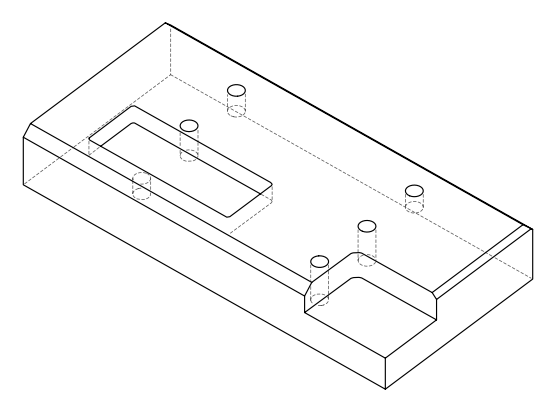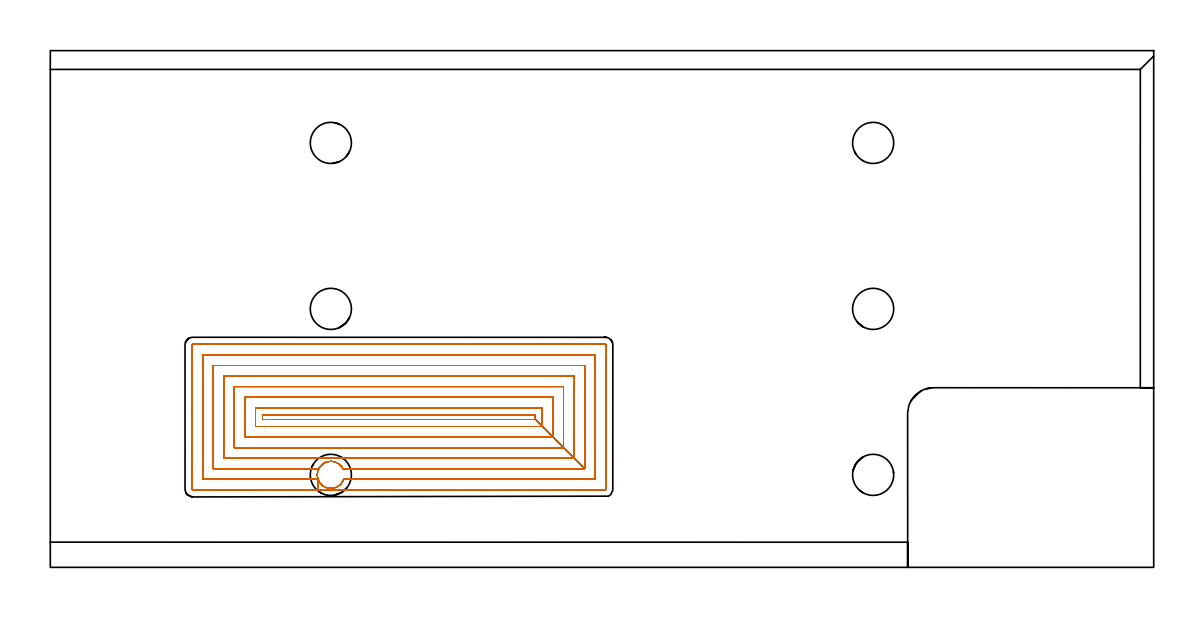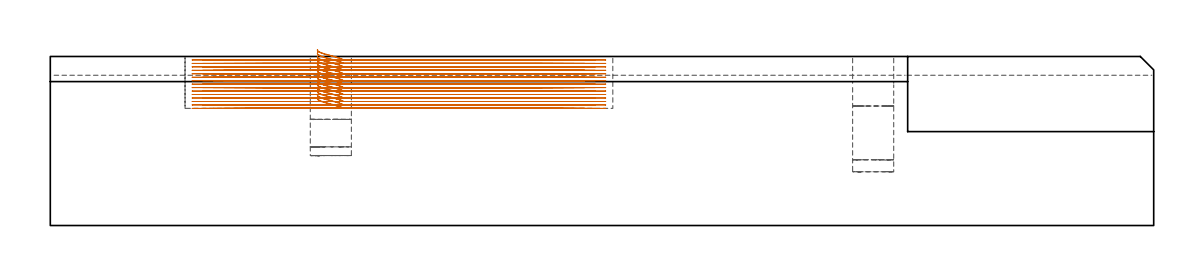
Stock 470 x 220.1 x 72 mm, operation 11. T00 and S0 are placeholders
(PLAN: 11 operations, 3 tool changes, 126 min)
(1 INDEXABLE_INSERT_DRILL_BLIND_HOLE_FROM_SOLID | STEP1POCKET | NXT0302_006 | 0.1 min | 10149 mm3)
(2 INDEXABLE_INSERT_DRILL_BLIND_HOLE_FROM_SOLID_1 | STEP1POCKET_1 | NXT0302_006 | 0.21 min | 11805 mm3)
(3 INDEXABLE_INSERT_DRILL_BLIND_HOLE_FROM_SOLID_2 | STEP1POCKET_2 | NXT0302_006 | 0.16 min | 9262 mm3)
(4 INDEXABLE_INSERT_DRILL_BLIND_HOLE_FROM_SOLID_3 | STEP1POCKET_3 | NXT0302_006 | 0.19 min | 10581 mm3)
(5 INDEXABLE_INSERT_DRILL_BLIND_HOLE_FROM_SOLID_4 | STEP1POCKET_4 | NXT0302_006 | 0.12 min | 6454 mm3)
(6 INDEXABLE_INSERT_DRILL_BLIND_HOLE_FROM_SOLID_5 | STEP1POCKET_5 | NXT0302_006 | 0.1 min | 5084 mm3)
(7 AREA_MILL | FG_CHAMFER_SURFACE | UGT0205_001 | 11.94 min | 21258 mm3)
(8 AREA_MILL_1 | FG_CHAMFER_SURFACE_1 | UGT0205_001 | 11.46 min | 15034 mm3)
(9 AREA_MILL_2 | FG_CHAMFER_SURFACE_2 | UGT0205_001 | 3.47 min | 2292 mm3)
(10 MILL_CORNER_NOTCH_RECTANGULAR | CORNER_NOTCH_RECTANGULAR | UGT0201_094 | Follow Part, ap 5, ae 75% | 10.41 min | 255344 mm3)
(11 MILL_RECTANGULAR_POCKET | POCKET_RECTANGULAR_STRAIGHT | UGT0201_014 | Follow Part, ap 1.5, ae 75% | 87.85 min | 268279 mm3)
(TOOL NXT0302_006 | Index. Insert Drill 17.5mm [880-D1750L25-05] | D17.5 PA176 FL88 Z2)
(TOOL UGT0205_001 | Chamfer Mill 20 x 3 x 45 deg. | D20 FL50 Z2)
(TOOL UGT0201_094 | End mill 20 mm | D20 FL38 Z4)
(TOOL UGT0201_014 | End mill 6 mm | D6 FL24 Z4)
(OP 11 MILL_RECTANGULAR_POCKET)
G17 G21 G94 G90
T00 M6
G54
G17 G0 G90 X113.916 Y38.071 S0 M3
G43 Z82. H0
Z75.
G94 G1 X113.877 Y38.21 Z74.961 F250.
X113.814 Y38.553 Z74.868
X113.765 Y38.891 Z74.776
X113.746 Y39.245 Z74.681
X113.758 Y39.587 Z74.59
X113.77 Y39.928 Z74.498
X113.84 Y40.438 Z74.36
X113.956 Y40.941 Z74.222
X114.066 Y41.264 Z74.131
X114.341 Y41.935 Z73.936
X114.422 Y42.095 Z73.888
X114.649 Y42.481 Z73.768
X115.081 Y43.075 Z73.571
X115.709 Y43.719 Z73.33
X116.325 Y44.191 Z73.122
X116.869 Y44.51 Z72.953
X117.531 Y44.797 Z72.76
X117.851 Y44.913 Z72.669
X118.53 Y45.071 Z72.482
X118.868 Y45.108 Z72.391
X119.206 Y45.145 Z72.3
X119.962 Y45.134 Z72.097
X120.709 Y45.025 Z71.895
X121.436 Y44.819 Z71.692
X122.13 Y44.52 Z71.49
X122.424 Y44.348 Z71.399
X123.138 Y43.851 Z71.166
X123.229 Y43.775 Z71.134
X123.733 Y43.289 Z70.946
X123.838 Y43.172 Z70.904
X124.329 Y42.511 Z70.683
X124.48 Y42.242 Z70.601
X124.615 Y42. Z70.527
X227.6 F500.
X206.6 Y63.
Y65.
X90.4
Y63.
X206.6
X209.6 Y60.
Y68.
X87.4
Y60.
X209.6
X214.1 Y55.5
Y72.5
X82.9
Y55.5
X214.1
X218.6 Y51.
Y77.
X78.4
Y51.
X218.6
X223.1 Y46.5
Y81.5
X73.9
Y46.5
X223.1
X227.6 Y42.
Y86.
X69.4
Y42.
X114.374
G0 X113.777 Y39.98 Z75.
G1 X113.746 Y39.245 Z74.803 F250.
X113.765 Y38.891 Z74.708
X113.814 Y38.553 Z74.616
X113.877 Y38.21 Z74.523
X114.057 Y37.56 Z74.342
X114.328 Y36.893 Z74.149
X114.426 Y36.698 Z74.091
X114.63 Y36.35 Z73.983
X115.07 Y35.74 Z73.781
X115.697 Y35.094 Z73.54
X116.334 Y34.603 Z73.324
X116.547 Y34.468 Z73.257
X116.875 Y34.288 Z73.157
X117.543 Y33.998 Z72.961
X118.077 Y33.829 Z72.811
X118.761 Y33.702 Z72.625
X119.099 Y33.659 Z72.534
X119.609 Y33.646 Z72.397
X120.118 Y33.678 Z72.26
X120.856 Y33.805 Z72.06
X121.182 Y33.903 Z71.968
X121.847 Y34.156 Z71.778
X122.241 Y34.361 Z71.659
X122.443 Y34.466 Z71.598
X123.134 Y34.946 Z71.372
X123.265 Y35.056 Z71.327
X123.727 Y35.505 Z71.154
X123.864 Y35.659 Z71.098
X124.335 Y36.295 Z70.886
X124.694 Y36.946 Z70.687
X124.823 Y37.217 Z70.607
X124.922 Y37.5 Z70.527
X232.1 F500.
Y90.5
X64.9
Y37.5
X114.082
Y33.
X236.4
G3 X236.6 Y33.2 R0.2
G1 Y94.8
G3 X236.4 Y95. R0.2
G1 X60.6
G3 X60.4 Y94.8 R0.2
G1 Y33.2
G3 X60.6 Y33. R0.2
G1 X114.082
X115.082
G0 X113.916 Y38.069 Z73.527
G1 X113.877 Y38.21 Z73.488 F250.
X113.814 Y38.553 Z73.394
X113.765 Y38.891 Z73.302
X113.748 Y39.58 Z73.118
X113.811 Y40.267 Z72.933
X113.956 Y40.941 Z72.748
X114.066 Y41.264 Z72.657
X114.341 Y41.935 Z72.462
X114.422 Y42.095 Z72.414
X114.649 Y42.481 Z72.294
X115.081 Y43.075 Z72.098
X115.709 Y43.719 Z71.857
X116.325 Y44.191 Z71.649
X116.599 Y44.363 Z71.562
X116.869 Y44.51 Z71.48
X117.531 Y44.797 Z71.286
X117.851 Y44.913 Z71.195
X118.711 Y45.099 Z70.959
X119.589 Y45.152 Z70.724
X120.465 Y45.072 Z70.488
X121.319 Y44.859 Z70.252
X122.13 Y44.52 Z70.017
X122.424 Y44.348 Z69.925
X123.138 Y43.851 Z69.692
X123.229 Y43.775 Z69.66
X123.733 Y43.289 Z69.473
X123.837 Y43.172 Z69.431
X124.331 Y42.509 Z69.209
X124.615 Y42. Z69.053
X227.6 F500.
X206.6 Y63.
Y65.
X90.4
Y63.
X206.6
X209.6 Y60.
Y68.
X87.4
Y60.
X209.6
X214.1 Y55.5
Y72.5
X82.9
Y55.5
X214.1
X218.6 Y51.
Y77.
X78.4
Y51.
X218.6
X223.1 Y46.5
Y81.5
X73.9
Y46.5
X223.1
X227.6 Y42.
Y86.
X69.4
Y42.
X114.374
G0 X113.785 Y39.98 Z73.527
G1 X113.748 Y39.58 Z73.419 F250.
X113.765 Y38.891 Z73.234
X113.814 Y38.553 Z73.143
X113.877 Y38.21 Z73.049
X114.057 Y37.56 Z72.869
X114.328 Y36.893 Z72.676
X114.426 Y36.698 Z72.617
X114.63 Y36.35 Z72.509
X115.07 Y35.74 Z72.307
X115.697 Y35.094 Z72.066
X116.334 Y34.603 Z71.851
X116.547 Y34.468 Z71.783
X116.875 Y34.288 Z71.683
X117.543 Y33.998 Z71.488
X118.077 Y33.829 Z71.338
X118.761 Y33.702 Z71.151
X119.099 Y33.659 Z71.06
X119.983 Y33.665 Z70.823
X120.856 Y33.805 Z70.586
X121.182 Y33.903 Z70.495
X121.847 Y34.156 Z70.304
X122.441 Y34.465 Z70.125
X123.134 Y34.947 Z69.899
X123.265 Y35.056 Z69.853
X123.727 Y35.505 Z69.681
X123.864 Y35.659 Z69.625
X124.335 Y36.295 Z69.413
X124.694 Y36.946 Z69.214
X124.823 Y37.217 Z69.134
X124.922 Y37.5 Z69.053
X232.1 F500.
Y90.5
X64.9
Y37.5
X114.082
Y33.
X236.4
G3 X236.6 Y33.2 R0.2
G1 Y94.8
G3 X236.4 Y95. R0.2
G1 X60.6
G3 X60.4 Y94.8 R0.2
G1 Y33.2
G3 X60.6 Y33. R0.2
G1 X114.082
X115.082
G0 X113.916 Y38.069 Z72.053
G1 X113.877 Y38.21 Z72.014 F250.
X113.814 Y38.553 Z71.921
X113.765 Y38.891 Z71.829
X113.748 Y39.58 Z71.644
X113.811 Y40.267 Z71.46
X113.956 Y40.941 Z71.275
X114.066 Y41.264 Z71.184
X114.341 Y41.935 Z70.989
X114.422 Y42.095 Z70.941
X114.649 Y42.481 Z70.821
X115.081 Y43.075 Z70.624
X115.709 Y43.719 Z70.383
X116.325 Y44.191 Z70.175
X116.599 Y44.363 Z70.089
X116.869 Y44.51 Z70.006
X117.531 Y44.797 Z69.813
X117.851 Y44.913 Z69.722
X118.711 Y45.099 Z69.486
X119.589 Y45.152 Z69.25
X120.465 Y45.072 Z69.015
X121.319 Y44.859 Z68.779
X122.13 Y44.52 Z68.543
X122.424 Y44.348 Z68.452
X123.138 Y43.851 Z68.219
X123.229 Y43.775 Z68.187
X123.733 Y43.289 Z67.999
X123.837 Y43.172 Z67.958
X124.331 Y42.509 Z67.736
X124.615 Y42. Z67.58
X227.6 F500.
X206.6 Y63.
Y65.
X90.4
Y63.
X206.6
X209.6 Y60.
Y68.
X87.4
Y60.
X209.6
X214.1 Y55.5
Y72.5
X82.9
Y55.5
X214.1
X218.6 Y51.
Y77.
X78.4
Y51.
X218.6
X223.1 Y46.5
Y81.5
X73.9
Y46.5
X223.1
X227.6 Y42.
Y86.
X69.4
Y42.
X114.374
G0 X113.785 Y39.98 Z72.053
G1 X113.748 Y39.58 Z71.946 F250.
X113.765 Y38.891 Z71.761
X113.814 Y38.553 Z71.669
X113.877 Y38.21 Z71.576
X114.057 Y37.56 Z71.395
X114.328 Y36.893 Z71.202
X114.426 Y36.698 Z71.144
X114.63 Y36.35 Z71.036
X115.07 Y35.74 Z70.834
X115.697 Y35.094 Z70.593
X116.334 Y34.603 Z70.377
X116.547 Y34.468 Z70.31
X116.875 Y34.288 Z70.21
X117.543 Y33.998 Z70.014
X118.077 Y33.829 Z69.864
X118.761 Y33.702 Z69.678
X119.099 Y33.659 Z69.587
X119.983 Y33.665 Z69.35
X120.856 Y33.805 Z69.113
X121.182 Y33.903 Z69.022
X121.847 Y34.156 Z68.831
X122.441 Y34.465 Z68.651
X123.134 Y34.947 Z68.425
X123.265 Y35.056 Z68.38
X123.727 Y35.505 Z68.207
X123.864 Y35.659 Z68.152
X124.335 Y36.295 Z67.94
X124.694 Y36.945 Z67.741
X124.822 Y37.217 Z67.66
X124.922 Y37.5 Z67.58
X232.1 F500.
Y90.5
X64.9
Y37.5
X114.082
Y33.
X236.4
G3 X236.6 Y33.2 R0.2
G1 Y94.8
G3 X236.4 Y95. R0.2
G1 X60.6
G3 X60.4 Y94.8 R0.2
G1 Y33.2
G3 X60.6 Y33. R0.2
G1 X114.082
X115.082
G0 X113.916 Y38.069 Z70.58
G1 X113.877 Y38.21 Z70.541 F250.
X113.814 Y38.553 Z70.447
X113.765 Y38.891 Z70.356
X113.748 Y39.58 Z70.171
X113.811 Y40.267 Z69.986
X113.956 Y40.941 Z69.802
X114.066 Y41.264 Z69.71
X114.341 Y41.935 Z69.516
X114.422 Y42.095 Z69.468
X114.649 Y42.481 Z69.348
X115.081 Y43.075 Z69.151
X115.709 Y43.719 Z68.91
X116.325 Y44.191 Z68.702
X116.599 Y44.363 Z68.615
X116.869 Y44.51 Z68.533
X117.53 Y44.797 Z68.34
X117.85 Y44.913 Z68.249
X118.77 Y45.107 Z67.997
X119.711 Y45.149 Z67.744
X120.645 Y45.038 Z67.492
X121.549 Y44.777 Z67.24
X121.86 Y44.638 Z67.149
X122.15 Y44.509 Z67.064
X122.424 Y44.348 Z66.979
X123.138 Y43.851 Z66.746
X123.229 Y43.775 Z66.714
X123.733 Y43.289 Z66.526
X123.838 Y43.171 Z66.484
X124.328 Y42.514 Z66.264
X124.615 Y42. Z66.107
X227.6 F500.
X206.6 Y63.
Y65.
X90.4
Y63.
X206.6
X209.6 Y60.
Y68.
X87.4
Y60.
X209.6
X214.1 Y55.5
Y72.5
X82.9
Y55.5
X214.1
X218.6 Y51.
Y77.
X78.4
Y51.
X218.6
X223.1 Y46.5
Y81.5
X73.9
Y46.5
X223.1
X227.6 Y42.
Y86.
X69.4
Y42.
X114.374
G0 X113.785 Y39.98 Z70.58
G1 X113.748 Y39.58 Z70.472 F250.
X113.765 Y38.891 Z70.288
X113.814 Y38.553 Z70.196
X113.877 Y38.21 Z70.103
X114.057 Y37.56 Z69.922
X114.328 Y36.893 Z69.729
X114.426 Y36.698 Z69.671
X114.63 Y36.35 Z69.562
X115.07 Y35.74 Z69.361
X115.697 Y35.094 Z69.12
X116.334 Y34.603 Z68.904
X116.547 Y34.468 Z68.837
X116.875 Y34.288 Z68.736
X117.543 Y33.998 Z68.541
X118.077 Y33.829 Z68.391
X118.761 Y33.702 Z68.205
X119.099 Y33.659 Z68.113
X119.983 Y33.665 Z67.876
X120.856 Y33.805 Z67.64
X121.182 Y33.903 Z67.548
X121.847 Y34.156 Z67.358
X122.446 Y34.467 Z67.177
X123.134 Y34.946 Z66.952
X123.265 Y35.056 Z66.907
X123.727 Y35.505 Z66.734
X123.864 Y35.659 Z66.678
X124.335 Y36.295 Z66.467
X124.694 Y36.945 Z66.268
X124.822 Y37.216 Z66.187
X124.922 Y37.5 Z66.107
X232.1 F500.
Y90.5
X64.9
Y37.5
X114.082
Y33.
X236.4
G3 X236.6 Y33.2 R0.2
G1 Y94.8
G3 X236.4 Y95. R0.2
G1 X60.6
G3 X60.4 Y94.8 R0.2
G1 Y33.2
G3 X60.6 Y33. R0.2
G1 X114.082
X115.082
G0 X113.916 Y38.069 Z69.107
G1 X113.877 Y38.21 Z69.067 F250.
X113.814 Y38.553 Z68.974
X113.765 Y38.891 Z68.882
X113.748 Y39.58 Z68.698
X113.811 Y40.267 Z68.513
X113.956 Y40.941 Z68.328
X114.066 Y41.264 Z68.237
X114.341 Y41.935 Z68.042
X114.422 Y42.095 Z67.994
X114.649 Y42.481 Z67.874
X115.081 Y43.075 Z67.678
X115.709 Y43.719 Z67.436
X116.325 Y44.191 Z67.229
X116.599 Y44.363 Z67.142
X116.869 Y44.51 Z67.06
X117.53 Y44.797 Z66.867
X117.85 Y44.913 Z66.775
X118.776 Y45.107 Z66.522
X119.722 Y45.148 Z66.268
X120.662 Y45.035 Z66.014
X121.571 Y44.769 Z65.76
X121.881 Y44.629 Z65.669
X122.16 Y44.503 Z65.587
X122.424 Y44.348 Z65.505
X123.138 Y43.851 Z65.272
X123.229 Y43.775 Z65.24
X123.733 Y43.289 Z65.053
X123.838 Y43.171 Z65.011
X124.328 Y42.514 Z64.791
X124.615 Y42. Z64.633
X227.6 F500.
X206.6 Y63.
Y65.
X90.4
Y63.
X206.6
X209.6 Y60.
Y68.
X87.4
Y60.
X209.6
X214.1 Y55.5
Y72.5
X82.9
Y55.5
X214.1
X218.6 Y51.
Y77.
X78.4
Y51.
X218.6
X223.1 Y46.5
Y81.5
X73.9
Y46.5
X223.1
X227.6 Y42.
Y86.
X69.4
Y42.
X114.374
G0 X113.785 Y39.98 Z69.107
G1 X113.748 Y39.58 Z68.999 F250.
X113.765 Y38.891 Z68.814
X113.814 Y38.553 Z68.723
X113.877 Y38.21 Z68.629
X114.057 Y37.56 Z68.449
X114.328 Y36.893 Z68.256
X114.426 Y36.698 Z68.197
X114.63 Y36.35 Z68.089
X115.07 Y35.74 Z67.887
X115.697 Y35.094 Z67.646
X116.334 Y34.603 Z67.431
X116.547 Y34.468 Z67.363
X116.875 Y34.288 Z67.263
X117.543 Y33.998 Z67.068
X118.077 Y33.829 Z66.918
X118.761 Y33.702 Z66.731
X119.099 Y33.659 Z66.64
X119.983 Y33.665 Z66.403
X120.856 Y33.805 Z66.166
X121.182 Y33.903 Z66.075
X121.847 Y34.156 Z65.884
X122.446 Y34.467 Z65.704
X123.134 Y34.946 Z65.479
X123.265 Y35.056 Z65.433
X123.727 Y35.505 Z65.261
X123.864 Y35.659 Z65.205
X124.335 Y36.295 Z64.993
X124.694 Y36.945 Z64.794
X124.822 Y37.216 Z64.714
X124.922 Y37.5 Z64.633
X232.1 F500.
Y90.5
X64.9
Y37.5
X114.082
Y33.
X236.4
G3 X236.6 Y33.2 R0.2
G1 Y94.8
G3 X236.4 Y95. R0.2
G1 X60.6
G3 X60.4 Y94.8 R0.2
G1 Y33.2
G3 X60.6 Y33. R0.2
G1 X114.082
X115.082
G0 X113.916 Y38.069 Z67.633
G1 X113.877 Y38.21 Z67.594 F250.
X113.814 Y38.553 Z67.501
X113.765 Y38.891 Z67.409
X113.748 Y39.58 Z67.224
X113.811 Y40.267 Z67.04
X113.956 Y40.941 Z66.855
X114.066 Y41.264 Z66.763
X114.341 Y41.935 Z66.569
X114.422 Y42.095 Z66.521
X114.649 Y42.481 Z66.401
X115.081 Y43.075 Z66.204
X115.709 Y43.719 Z65.963
X116.325 Y44.191 Z65.755
X116.599 Y44.363 Z65.669
X116.869 Y44.51 Z65.586
X117.53 Y44.797 Z65.393
X117.85 Y44.913 Z65.302
X118.768 Y45.106 Z65.051
X119.705 Y45.149 Z64.799
X120.637 Y45.04 Z64.548
X121.538 Y44.781 Z64.297
X121.849 Y44.643 Z64.205
X122.145 Y44.512 Z64.119
X122.424 Y44.348 Z64.032
X123.138 Y43.851 Z63.799
X123.229 Y43.775 Z63.767
X123.733 Y43.289 Z63.58
X123.838 Y43.171 Z63.537
X124.328 Y42.514 Z63.318
X124.615 Y42. Z63.16
X227.6 F500.
X206.6 Y63.
Y65.
X90.4
Y63.
X206.6
X209.6 Y60.
Y68.
X87.4
Y60.
X209.6
X214.1 Y55.5
Y72.5
X82.9
Y55.5
X214.1
X218.6 Y51.
Y77.
X78.4
Y51.
X218.6
X223.1 Y46.5
Y81.5
X73.9
Y46.5
X223.1
X227.6 Y42.
Y86.
X69.4
Y42.
X114.374
G0 X113.785 Y39.98 Z67.633
G1 X113.748 Y39.58 Z67.526 F250.
X113.765 Y38.891 Z67.341
X113.814 Y38.553 Z67.249
X113.877 Y38.21 Z67.156
X114.057 Y37.56 Z66.975
X114.328 Y36.893 Z66.782
X114.426 Y36.698 Z66.724
X114.63 Y36.35 Z66.616
X115.07 Y35.74 Z66.414
X115.697 Y35.094 Z66.173
X116.334 Y34.603 Z65.957
X116.547 Y34.468 Z65.89
X116.875 Y34.288 Z65.79
X117.543 Y33.998 Z65.594
X118.077 Y33.829 Z65.444
X118.761 Y33.702 Z65.258
X119.099 Y33.659 Z65.167
X119.983 Y33.665 Z64.93
X120.856 Y33.805 Z64.693
X121.182 Y33.903 Z64.602
X121.847 Y34.156 Z64.411
X122.446 Y34.467 Z64.23
X123.134 Y34.946 Z64.006
X123.265 Y35.056 Z63.96
X123.727 Y35.505 Z63.787
X123.864 Y35.659 Z63.732
X124.335 Y36.295 Z63.52
X124.694 Y36.946 Z63.321
X124.823 Y37.217 Z63.24
X124.922 Y37.5 Z63.16
X232.1 F500.
Y90.5
X64.9
Y37.5
X114.082
Y33.
X236.4
G3 X236.6 Y33.2 R0.2
G1 Y94.8
G3 X236.4 Y95. R0.2
G1 X60.6
G3 X60.4 Y94.8 R0.2
G1 Y33.2
G3 X60.6 Y33. R0.2
G1 X114.082
X115.082
G0 X113.916 Y38.07 Z66.16
G1 X113.877 Y38.21 Z66.121 F250.
X113.814 Y38.553 Z66.027
X113.765 Y38.891 Z65.936
X113.748 Y39.58 Z65.751
X113.811 Y40.267 Z65.567
X113.956 Y40.941 Z65.382
X114.066 Y41.264 Z65.29
X114.341 Y41.935 Z65.096
X114.422 Y42.095 Z65.048
X114.649 Y42.481 Z64.928
X115.081 Y43.075 Z64.731
X115.709 Y43.719 Z64.49
X116.325 Y44.191 Z64.282
X116.599 Y44.363 Z64.195
X116.869 Y44.51 Z64.113
X117.53 Y44.797 Z63.92
X117.85 Y44.913 Z63.829
X118.728 Y45.101 Z63.588
X119.624 Y45.151 Z63.348
X120.518 Y45.062 Z63.107
X121.386 Y44.836 Z62.867
X122.134 Y44.518 Z62.649
X122.427 Y44.346 Z62.558
X123.138 Y43.851 Z62.326
X123.229 Y43.775 Z62.294
X123.733 Y43.289 Z62.106
X123.838 Y43.171 Z62.064
X124.328 Y42.514 Z61.844
X124.615 Y42. Z61.687
X227.6 F500.
X206.6 Y63.
Y65.
X90.4
Y63.
X206.6
X209.6 Y60.
Y68.
X87.4
Y60.
X209.6
X214.1 Y55.5
Y72.5
X82.9
Y55.5
X214.1
X218.6 Y51.
Y77.
X78.4
Y51.
X218.6
X223.1 Y46.5
Y81.5
X73.9
Y46.5
X223.1
X227.6 Y42.
Y86.
X69.4
Y42.
X114.374
G0 X113.785 Y39.98 Z66.16
G1 X113.748 Y39.58 Z66.052 F250.
X113.765 Y38.891 Z65.868
X113.814 Y38.553 Z65.776
X113.877 Y38.21 Z65.683
X114.057 Y37.56 Z65.502
X114.328 Y36.893 Z65.309
X114.426 Y36.698 Z65.251
X114.63 Y36.35 Z65.142
X115.068 Y35.744 Z64.942
X115.696 Y35.095 Z64.7
X116.334 Y34.603 Z64.484
X116.547 Y34.468 Z64.417
X116.875 Y34.288 Z64.316
X117.543 Y33.998 Z64.121
X118.077 Y33.829 Z63.971
X118.761 Y33.702 Z63.785
X119.099 Y33.659 Z63.693
X119.983 Y33.665 Z63.456
X120.856 Y33.805 Z63.22
X121.182 Y33.903 Z63.128
X121.847 Y34.156 Z62.938
X122.446 Y34.467 Z62.757
X123.134 Y34.946 Z62.532
X123.265 Y35.056 Z62.487
X123.727 Y35.505 Z62.314
X123.864 Y35.659 Z62.258
X124.333 Y36.292 Z62.047
X124.694 Y36.947 Z61.847
X124.823 Y37.217 Z61.767
X124.922 Y37.5 Z61.687
X232.1 F500.
Y90.5
X64.9
Y37.5
X114.082
Y33.
X236.4
G3 X236.6 Y33.2 R0.2
G1 Y94.8
G3 X236.4 Y95. R0.2
G1 X60.6
G3 X60.4 Y94.8 R0.2
G1 Y33.2
G3 X60.6 Y33. R0.2
G1 X114.082
X115.082
G0 X113.916 Y38.07 Z64.687
G1 X113.878 Y38.208 Z64.648 F250.
X113.812 Y38.564 Z64.551
X113.792 Y38.725 Z64.508
X113.753 Y39.071 Z64.414
X113.754 Y39.412 Z64.323
X113.756 Y39.754 Z64.231
X113.825 Y40.352 Z64.07
X113.956 Y40.94 Z63.909
X114.066 Y41.264 Z63.817
X114.341 Y41.935 Z63.623
X114.422 Y42.095 Z63.574
X114.649 Y42.481 Z63.455
X115.082 Y43.076 Z63.257
X115.711 Y43.72 Z63.016
X116.325 Y44.191 Z62.809
X116.599 Y44.363 Z62.722
X116.869 Y44.51 Z62.64
X117.531 Y44.797 Z62.446
X117.578 Y44.814 Z62.433
X117.899 Y44.927 Z62.342
X118.766 Y45.106 Z62.105
X119.65 Y45.151 Z61.868
X120.53 Y45.06 Z61.63
X121.386 Y44.836 Z61.393
X122.134 Y44.518 Z61.176
X122.427 Y44.346 Z61.084
X123.138 Y43.851 Z60.852
X123.229 Y43.775 Z60.821
X123.733 Y43.289 Z60.633
X123.838 Y43.171 Z60.591
X124.328 Y42.513 Z60.371
X124.615 Y42. Z60.213
X227.6 F500.
X206.6 Y63.
Y65.
X90.4
Y63.
X206.6
X209.6 Y60.
Y68.
X87.4
Y60.
X209.6
X214.1 Y55.5
Y72.5
X82.9
Y55.5
X214.1
X218.6 Y51.
Y77.
X78.4
Y51.
X218.6
X223.1 Y46.5
Y81.5
X73.9
Y46.5
X223.1
X227.6 Y42.
Y86.
X69.4
Y42.
X114.374
G0 X113.782 Y39.98 Z64.687
G1 X113.756 Y39.754 Z64.626 F250.
X113.754 Y39.412 Z64.534
X113.753 Y39.065 Z64.441
X113.792 Y38.725 Z64.349
X113.812 Y38.564 Z64.306
X113.878 Y38.208 Z64.209
X114.057 Y37.56 Z64.029
X114.328 Y36.893 Z63.836
X114.42 Y36.709 Z63.781
X114.631 Y36.348 Z63.669
X114.99 Y35.851 Z63.504
X115.068 Y35.744 Z63.469
X115.696 Y35.095 Z63.227
X116.334 Y34.603 Z63.011
X116.547 Y34.468 Z62.944
X116.875 Y34.288 Z62.843
X117.543 Y33.998 Z62.648
X118.074 Y33.83 Z62.499
X118.762 Y33.702 Z62.311
X119.1 Y33.659 Z62.22
X119.653 Y33.647 Z62.072
X119.993 Y33.676 Z61.98
X120.333 Y33.704 Z61.889
X120.856 Y33.805 Z61.746
X121.182 Y33.903 Z61.655
X121.847 Y34.156 Z61.464
X122.445 Y34.467 Z61.284
X123.134 Y34.946 Z61.059
X123.265 Y35.056 Z61.013
X123.727 Y35.505 Z60.841
X123.864 Y35.659 Z60.785
X124.333 Y36.292 Z60.574
X124.694 Y36.947 Z60.374
X124.823 Y37.217 Z60.294
X124.922 Y37.5 Z60.213
X232.1 F500.
Y90.5
X64.9
Y37.5
X114.082
Y33.
X236.4
G3 X236.6 Y33.2 R0.2
G1 Y94.8
G3 X236.4 Y95. R0.2
G1 X60.6
G3 X60.4 Y94.8 R0.2
G1 Y33.2
G3 X60.6 Y33. R0.2
G1 X114.082
X115.082
G0 X113.916 Y38.069 Z63.213
G1 X113.878 Y38.208 Z63.175 F250.
X113.812 Y38.564 Z63.078
X113.792 Y38.725 Z63.034
X113.753 Y39.071 Z62.941
X113.754 Y39.412 Z62.85
X113.756 Y39.754 Z62.758
X113.825 Y40.352 Z62.597
X113.956 Y40.94 Z62.435
X114.066 Y41.264 Z62.344
X114.341 Y41.935 Z62.149
X114.422 Y42.095 Z62.101
X114.649 Y42.481 Z61.981
X115.082 Y43.076 Z61.784
X115.711 Y43.72 Z61.543
X116.325 Y44.191 Z61.336
X116.599 Y44.363 Z61.249
X116.869 Y44.51 Z61.166
X117.531 Y44.797 Z60.973
X117.851 Y44.913 Z60.882
X118.711 Y45.099 Z60.646
X119.589 Y45.152 Z60.41
X120.465 Y45.072 Z60.175
X121.319 Y44.859 Z59.939
X122.13 Y44.52 Z59.703
X122.424 Y44.348 Z59.612
X123.138 Y43.851 Z59.379
X123.229 Y43.775 Z59.347
X123.733 Y43.289 Z59.16
X123.838 Y43.172 Z59.118
X124.329 Y42.511 Z58.897
X124.615 Y42. Z58.74
X227.6 F500.
X206.6 Y63.
Y65.
X90.4
Y63.
X206.6
X209.6 Y60.
Y68.
X87.4
Y60.
X209.6
X214.1 Y55.5
Y72.5
X82.9
Y55.5
X214.1
X218.6 Y51.
Y77.
X78.4
Y51.
X218.6
X223.1 Y46.5
Y81.5
X73.9
Y46.5
X223.1
X227.6 Y42.
Y86.
X69.4
Y42.
X114.374
G0 X113.782 Y39.98 Z63.213
G1 X113.756 Y39.754 Z63.152 F250.
X113.754 Y39.412 Z63.061
X113.753 Y39.065 Z62.968
X113.792 Y38.725 Z62.876
X113.812 Y38.564 Z62.833
X113.878 Y38.208 Z62.736
X114.057 Y37.56 Z62.556
X114.328 Y36.893 Z62.362
X114.42 Y36.709 Z62.308
X114.631 Y36.348 Z62.195
X115.07 Y35.74 Z61.994
X115.697 Y35.094 Z61.753
X116.334 Y34.603 Z61.538
X116.547 Y34.468 Z61.47
X116.875 Y34.288 Z61.37
X117.543 Y33.998 Z61.175
X118.074 Y33.83 Z61.026
X118.762 Y33.702 Z60.838
X119.1 Y33.659 Z60.747
X119.653 Y33.647 Z60.598
X119.993 Y33.676 Z60.507
X120.333 Y33.704 Z60.416
X120.856 Y33.805 Z60.273
X121.182 Y33.903 Z60.182
X121.847 Y34.156 Z59.991
X122.443 Y34.466 Z59.811
X123.134 Y34.946 Z59.586
X123.265 Y35.056 Z59.54
X123.727 Y35.505 Z59.367
X123.864 Y35.659 Z59.312
X124.335 Y36.295 Z59.1
X124.694 Y36.946 Z58.901
X124.823 Y37.217 Z58.82
X124.922 Y37.5 Z58.74
X232.1 F500.
Y90.5
X64.9
Y37.5
X114.082
Y33.
X236.4
G3 X236.6 Y33.2 R0.2
G1 Y94.8
G3 X236.4 Y95. R0.2
G1 X60.6
G3 X60.4 Y94.8 R0.2
G1 Y33.2
G3 X60.6 Y33. R0.2
G1 X114.082
X115.082
G0 X113.916 Y38.069 Z61.74
G1 X113.877 Y38.21 Z61.701 F250.
X113.814 Y38.553 Z61.607
X113.765 Y38.891 Z61.516
X113.748 Y39.58 Z61.331
X113.811 Y40.267 Z61.146
X113.956 Y40.941 Z60.962
X114.066 Y41.264 Z60.87
X114.341 Y41.935 Z60.676
X114.422 Y42.095 Z60.628
X114.649 Y42.481 Z60.508
X115.081 Y43.075 Z60.311
X115.709 Y43.719 Z60.07
X116.325 Y44.191 Z59.862
X116.599 Y44.363 Z59.775
X116.869 Y44.51 Z59.693
X117.531 Y44.797 Z59.5
X117.851 Y44.913 Z59.409
X118.711 Y45.099 Z59.173
X119.589 Y45.152 Z58.937
X120.465 Y45.072 Z58.701
X121.319 Y44.859 Z58.466
X122.13 Y44.52 Z58.23
X122.424 Y44.348 Z58.139
X123.138 Y43.851 Z57.906
X123.229 Y43.775 Z57.874
X123.733 Y43.289 Z57.686
X123.837 Y43.172 Z57.644
X124.33 Y42.51 Z57.423
X124.615 Y42. Z57.267
X227.6 F500.
X206.6 Y63.
Y65.
X90.4
Y63.
X206.6
X209.6 Y60.
Y68.
X87.4
Y60.
X209.6
X214.1 Y55.5
Y72.5
X82.9
Y55.5
X214.1
X218.6 Y51.
Y77.
X78.4
Y51.
X218.6
X223.1 Y46.5
Y81.5
X73.9
Y46.5
X223.1
X227.6 Y42.
Y86.
X69.4
Y42.
X114.374
G0 X113.785 Y39.98 Z61.74
G1 X113.748 Y39.58 Z61.632 F250.
X113.765 Y38.891 Z61.448
X113.814 Y38.553 Z61.356
X113.877 Y38.21 Z61.263
X114.057 Y37.56 Z61.082
X114.328 Y36.893 Z60.889
X114.426 Y36.698 Z60.831
X114.63 Y36.35 Z60.722
X115.07 Y35.74 Z60.521
X115.697 Y35.094 Z60.28
X116.334 Y34.603 Z60.064
X116.547 Y34.468 Z59.997
X116.875 Y34.288 Z59.896
X117.543 Y33.998 Z59.701
X118.077 Y33.829 Z59.551
X118.761 Y33.702 Z59.365
X119.099 Y33.659 Z59.273
X119.983 Y33.665 Z59.037
X120.856 Y33.805 Z58.8
X121.182 Y33.903 Z58.708
X121.847 Y34.156 Z58.518
X122.442 Y34.466 Z58.338
X123.134 Y34.947 Z58.112
X123.265 Y35.056 Z58.067
X123.727 Y35.505 Z57.894
X123.864 Y35.659 Z57.839
X124.335 Y36.295 Z57.627
X124.694 Y36.946 Z57.427
X124.823 Y37.217 Z57.347
X124.922 Y37.5 Z57.267
X232.1 F500.
Y90.5
X64.9
Y37.5
X114.082
Y33.
X236.4
G3 X236.6 Y33.2 R0.2
G1 Y94.8
G3 X236.4 Y95. R0.2
G1 X60.6
G3 X60.4 Y94.8 R0.2
G1 Y33.2
G3 X60.6 Y33. R0.2
G1 X114.082
X115.082
G0 X113.916 Y38.069 Z60.267
G1 X113.877 Y38.21 Z60.228 F250.
X113.814 Y38.553 Z60.134
X113.765 Y38.891 Z60.042
X113.748 Y39.58 Z59.858
X113.811 Y40.267 Z59.673
X113.956 Y40.941 Z59.488
X114.066 Y41.264 Z59.397
X114.341 Y41.935 Z59.203
X114.422 Y42.095 Z59.154
X114.649 Y42.481 Z59.034
X115.081 Y43.075 Z58.838
X115.709 Y43.719 Z58.597
X116.325 Y44.191 Z58.389
X116.599 Y44.363 Z58.302
X116.869 Y44.51 Z58.22
X117.531 Y44.797 Z58.026
X117.851 Y44.913 Z57.935
X118.711 Y45.099 Z57.699
X119.589 Y45.152 Z57.464
X120.465 Y45.072 Z57.228
X121.319 Y44.859 Z56.992
X122.13 Y44.52 Z56.757
X122.424 Y44.348 Z56.665
X123.138 Y43.851 Z56.432
X123.229 Y43.775 Z56.401
X123.733 Y43.289 Z56.213
X123.837 Y43.172 Z56.171
X124.331 Y42.508 Z55.949
X124.615 Y42. Z55.793
X227.6 F500.
X206.6 Y63.
Y65.
X90.4
Y63.
X206.6
X209.6 Y60.
Y68.
X87.4
Y60.
X209.6
X214.1 Y55.5
Y72.5
X82.9
Y55.5
X214.1
X218.6 Y51.
Y77.
X78.4
Y51.
X218.6
X223.1 Y46.5
Y81.5
X73.9
Y46.5
X223.1
X227.6 Y42.
Y86.
X69.4
Y42.
X114.374
G0 X113.785 Y39.98 Z60.267
G1 X113.748 Y39.58 Z60.159 F250.
X113.765 Y38.891 Z59.974
X113.814 Y38.553 Z59.883
X113.877 Y38.21 Z59.789
X114.057 Y37.56 Z59.609
X114.328 Y36.893 Z59.416
X114.426 Y36.698 Z59.357
X114.63 Y36.35 Z59.249
X115.07 Y35.74 Z59.047
X115.697 Y35.094 Z58.806
X116.334 Y34.603 Z58.591
X116.547 Y34.468 Z58.523
X116.875 Y34.288 Z58.423
X117.543 Y33.998 Z58.228
X118.077 Y33.829 Z58.078
X118.761 Y33.702 Z57.891
X119.099 Y33.659 Z57.8
X119.983 Y33.665 Z57.563
X120.856 Y33.805 Z57.326
X121.182 Y33.903 Z57.235
X121.847 Y34.156 Z57.044
X122.44 Y34.465 Z56.865
X123.134 Y34.947 Z56.639
X123.265 Y35.056 Z56.593
X123.727 Y35.505 Z56.421
X123.864 Y35.659 Z56.365
X124.335 Y36.295 Z56.153
X124.694 Y36.946 Z55.954
X124.823 Y37.217 Z55.874
X124.922 Y37.5 Z55.793
X232.1 F500.
Y90.5
X64.9
Y37.5
X114.082
Y33.
X236.4
G3 X236.6 Y33.2 R0.2
G1 Y94.8
G3 X236.4 Y95. R0.2
G1 X60.6
G3 X60.4 Y94.8 R0.2
G1 Y33.2
G3 X60.6 Y33. R0.2
G1 X114.082
X115.082
G0 X113.916 Y38.069 Z58.793
G1 X113.877 Y38.21 Z58.754 F250.
X113.814 Y38.553 Z58.661
X113.765 Y38.891 Z58.569
X113.748 Y39.58 Z58.384
X113.811 Y40.267 Z58.2
X113.956 Y40.941 Z58.015
X114.066 Y41.264 Z57.924
X114.341 Y41.935 Z57.729
X114.422 Y42.095 Z57.681
X114.649 Y42.481 Z57.561
X115.081 Y43.075 Z57.364
X115.709 Y43.719 Z57.123
X116.325 Y44.191 Z56.916
X116.599 Y44.363 Z56.829
X116.869 Y44.51 Z56.746
X117.531 Y44.797 Z56.553
X117.851 Y44.913 Z56.462
X118.711 Y45.099 Z56.226
X119.589 Y45.152 Z55.99
X120.465 Y45.072 Z55.755
X121.319 Y44.859 Z55.519
X122.13 Y44.52 Z55.283
X122.424 Y44.348 Z55.192
X123.138 Y43.851 Z54.959
X123.229 Y43.775 Z54.927
X123.733 Y43.289 Z54.74
X123.837 Y43.172 Z54.698
X124.331 Y42.508 Z54.476
X124.615 Y42. Z54.32
X227.6 F500.
X206.6 Y63.
Y65.
X90.4
Y63.
X206.6
X209.6 Y60.
Y68.
X87.4
Y60.
X209.6
X214.1 Y55.5
Y72.5
X82.9
Y55.5
X214.1
X218.6 Y51.
Y77.
X78.4
Y51.
X218.6
X223.1 Y46.5
Y81.5
X73.9
Y46.5
X223.1
X227.6 Y42.
Y86.
X69.4
Y42.
X114.374
G0 X113.785 Y39.98 Z58.793
G1 X113.748 Y39.58 Z58.686 F250.
X113.765 Y38.891 Z58.501
X113.814 Y38.553 Z58.409
X113.877 Y38.21 Z58.316
X114.057 Y37.56 Z58.135
X114.328 Y36.893 Z57.942
X114.426 Y36.698 Z57.884
X114.63 Y36.35 Z57.776
X115.07 Y35.74 Z57.574
X115.697 Y35.094 Z57.333
X116.334 Y34.603 Z57.118
X116.547 Y34.468 Z57.05
X116.875 Y34.288 Z56.95
X117.543 Y33.998 Z56.755
X118.077 Y33.829 Z56.604
X118.761 Y33.702 Z56.418
X119.099 Y33.659 Z56.327
X119.983 Y33.665 Z56.09
X120.856 Y33.805 Z55.853
X121.182 Y33.903 Z55.762
X121.847 Y34.156 Z55.571
X122.44 Y34.465 Z55.392
X123.134 Y34.947 Z55.165
X123.265 Y35.056 Z55.12
X123.727 Y35.505 Z54.947
X123.864 Y35.659 Z54.892
X124.335 Y36.295 Z54.68
X124.694 Y36.945 Z54.481
X124.822 Y37.217 Z54.4
X124.922 Y37.5 Z54.32
X232.1 F500.
Y90.5
X64.9
Y37.5
X114.082
Y33.
X236.4
G3 X236.6 Y33.2 R0.2
G1 Y94.8
G3 X236.4 Y95. R0.2
G1 X60.6
G3 X60.4 Y94.8 R0.2
G1 Y33.2
G3 X60.6 Y33. R0.2
G1 X114.082
X115.082
G0 X113.916 Y38.069 Z57.32
G1 X113.877 Y38.21 Z57.281 F250.
X113.814 Y38.553 Z57.187
X113.765 Y38.891 Z57.096
X113.748 Y39.58 Z56.911
X113.811 Y40.267 Z56.726
X113.956 Y40.941 Z56.542
X114.066 Y41.264 Z56.45
X114.341 Y41.935 Z56.256
X114.422 Y42.095 Z56.208
X114.649 Y42.481 Z56.088
X115.081 Y43.075 Z55.891
X115.709 Y43.719 Z55.65
X116.325 Y44.191 Z55.442
X116.599 Y44.363 Z55.355
X116.869 Y44.51 Z55.273
X117.53 Y44.797 Z55.08
X117.849 Y44.913 Z54.989
X118.774 Y45.107 Z54.736
X119.717 Y45.149 Z54.483
X120.655 Y45.036 Z54.23
X121.562 Y44.773 Z53.977
X121.872 Y44.633 Z53.885
X122.156 Y44.505 Z53.802
X122.424 Y44.348 Z53.719
X123.138 Y43.851 Z53.486
X123.229 Y43.775 Z53.454
X123.733 Y43.289 Z53.266
X123.838 Y43.171 Z53.224
X124.328 Y42.514 Z53.004
X124.615 Y42. Z52.847
X227.6 F500.
X206.6 Y63.
Y65.
X90.4
Y63.
X206.6
X209.6 Y60.
Y68.
X87.4
Y60.
X209.6
X214.1 Y55.5
Y72.5
X82.9
Y55.5
X214.1
X218.6 Y51.
Y77.
X78.4
Y51.
X218.6
X223.1 Y46.5
Y81.5
X73.9
Y46.5
X223.1
X227.6 Y42.
Y86.
X69.4
Y42.
X114.374
G0 X113.785 Y39.98 Z57.32
G1 X113.748 Y39.58 Z57.212 F250.
X113.765 Y38.891 Z57.028
X113.814 Y38.553 Z56.936
X113.877 Y38.21 Z56.843
X114.057 Y37.56 Z56.662
X114.328 Y36.893 Z56.469
X114.426 Y36.698 Z56.411
X114.63 Y36.35 Z56.302
X115.07 Y35.74 Z56.101
X115.697 Y35.094 Z55.86
X116.334 Y34.603 Z55.644
X116.547 Y34.468 Z55.577
X116.875 Y34.288 Z55.476
X117.543 Y33.998 Z55.281
X118.077 Y33.829 Z55.131
X118.761 Y33.702 Z54.945
X119.099 Y33.659 Z54.853
X119.983 Y33.665 Z54.617
X120.856 Y33.805 Z54.38
X121.182 Y33.903 Z54.288
X121.847 Y34.156 Z54.098
X122.446 Y34.467 Z53.917
X123.134 Y34.946 Z53.692
X123.265 Y35.056 Z53.647
X123.727 Y35.505 Z53.474
X123.864 Y35.659 Z53.419
X124.335 Y36.295 Z53.207
X124.694 Y36.945 Z53.008
X124.822 Y37.216 Z52.927
X124.922 Y37.5 Z52.847
X232.1 F500.
Y90.5
X64.9
Y37.5
X114.082
Y33.
X236.4
G3 X236.6 Y33.2 R0.2
G1 Y94.8
G3 X236.4 Y95. R0.2
G1 X60.6
G3 X60.4 Y94.8 R0.2
G1 Y33.2
G3 X60.6 Y33. R0.2
G1 X114.082
X115.082
G0 X113.916 Y38.069 Z55.847
G1 X113.877 Y38.21 Z55.807 F250.
X113.814 Y38.553 Z55.714
X113.765 Y38.891 Z55.622
X113.748 Y39.58 Z55.438
X113.811 Y40.267 Z55.253
X113.956 Y40.941 Z55.068
X114.066 Y41.264 Z54.977
X114.341 Y41.935 Z54.782
X114.422 Y42.095 Z54.734
X114.649 Y42.481 Z54.614
X115.081 Y43.075 Z54.418
X115.709 Y43.719 Z54.177
X116.325 Y44.191 Z53.969
X116.599 Y44.363 Z53.882
X116.869 Y44.51 Z53.8
X117.53 Y44.797 Z53.607
X117.849 Y44.913 Z53.515
X118.781 Y45.108 Z53.26
X119.732 Y45.148 Z53.005
X120.676 Y45.032 Z52.75
X121.589 Y44.762 Z52.495
X121.899 Y44.621 Z52.404
X122.168 Y44.498 Z52.325
X122.424 Y44.348 Z52.245
X123.138 Y43.851 Z52.012
X123.229 Y43.775 Z51.981
X123.733 Y43.289 Z51.793
X123.838 Y43.171 Z51.751
X124.328 Y42.514 Z51.531
X124.615 Y42. Z51.373
X227.6 F500.
X206.6 Y63.
Y65.
X90.4
Y63.
X206.6
X209.6 Y60.
Y68.
X87.4
Y60.
X209.6
X214.1 Y55.5
Y72.5
X82.9
Y55.5
X214.1
X218.6 Y51.
Y77.
X78.4
Y51.
X218.6
X223.1 Y46.5
Y81.5
X73.9
Y46.5
X223.1
X227.6 Y42.
Y86.
X69.4
Y42.
X114.374
G0 X113.785 Y39.98 Z55.847
G1 X113.748 Y39.58 Z55.739 F250.
X113.765 Y38.891 Z55.554
X113.814 Y38.553 Z55.463
X113.877 Y38.21 Z55.369
X114.057 Y37.56 Z55.189
X114.328 Y36.893 Z54.996
X114.426 Y36.698 Z54.937
X114.63 Y36.35 Z54.829
X115.07 Y35.74 Z54.627
X115.697 Y35.094 Z54.386
X116.334 Y34.603 Z54.171
X116.547 Y34.468 Z54.103
X116.875 Y34.288 Z54.003
X117.543 Y33.998 Z53.808
X118.077 Y33.829 Z53.658
X118.761 Y33.702 Z53.471
X119.099 Y33.659 Z53.38
X119.983 Y33.665 Z53.143
X120.856 Y33.805 Z52.906
X121.182 Y33.903 Z52.815
X121.847 Y34.156 Z52.625
X122.446 Y34.467 Z52.444
X123.134 Y34.946 Z52.219
X123.265 Y35.056 Z52.173
X123.727 Y35.505 Z52.001
X123.864 Y35.659 Z51.945
X124.335 Y36.295 Z51.733
X124.693 Y36.945 Z51.534
X124.819 Y37.21 Z51.456
X124.922 Y37.5 Z51.373
X232.1 F500.
Y90.5
X64.9
Y37.5
X114.082
Y33.
X236.4
G3 X236.6 Y33.2 R0.2
G1 Y94.8
G3 X236.4 Y95. R0.2
G1 X60.6
G3 X60.4 Y94.8 R0.2
G1 Y33.2
G3 X60.6 Y33. R0.2
G1 X114.082
X115.082
G0 X113.916 Y38.069 Z54.373
G1 X113.877 Y38.21 Z54.334 F250.
X113.814 Y38.553 Z54.241
X113.765 Y38.891 Z54.149
X113.748 Y39.58 Z53.964
X113.811 Y40.267 Z53.78
X113.956 Y40.941 Z53.595
X114.066 Y41.264 Z53.503
X114.341 Y41.935 Z53.309
X114.422 Y42.095 Z53.261
X114.649 Y42.481 Z53.141
X115.081 Y43.075 Z52.944
X115.709 Y43.719 Z52.703
X116.325 Y44.191 Z52.495
X116.599 Y44.363 Z52.409
X116.869 Y44.51 Z52.326
X117.53 Y44.797 Z52.133
X117.85 Y44.913 Z52.042
X118.781 Y45.108 Z51.787
X119.731 Y45.148 Z51.532
X120.676 Y45.032 Z51.277
X121.588 Y44.763 Z51.022
X121.897 Y44.621 Z50.931
X122.168 Y44.498 Z50.852
X122.424 Y44.348 Z50.772
X123.138 Y43.851 Z50.539
X123.229 Y43.775 Z50.507
X123.733 Y43.289 Z50.32
X123.838 Y43.171 Z50.277
X124.328 Y42.514 Z50.058
X124.615 Y42. Z49.9
X227.6 F500.
X206.6 Y63.
Y65.
X90.4
Y63.
X206.6
X209.6 Y60.
Y68.
X87.4
Y60.
X209.6
X214.1 Y55.5
Y72.5
X82.9
Y55.5
X214.1
X218.6 Y51.
Y77.
X78.4
Y51.
X218.6
X223.1 Y46.5
Y81.5
X73.9
Y46.5
X223.1
X227.6 Y42.
Y86.
X69.4
Y42.
X114.374
G0 X113.785 Y39.98 Z54.373
G1 X113.748 Y39.58 Z54.266 F250.
X113.765 Y38.891 Z54.081
X113.814 Y38.553 Z53.989
X113.877 Y38.21 Z53.896
X114.057 Y37.56 Z53.715
X114.328 Y36.893 Z53.522
X114.426 Y36.698 Z53.464
X114.63 Y36.35 Z53.356
X115.07 Y35.74 Z53.154
X115.697 Y35.094 Z52.913
X116.334 Y34.603 Z52.698
X116.547 Y34.468 Z52.63
X116.875 Y34.288 Z52.53
X117.543 Y33.998 Z52.335
X118.077 Y33.829 Z52.184
X118.761 Y33.702 Z51.998
X119.099 Y33.659 Z51.907
X119.983 Y33.665 Z51.67
X120.856 Y33.805 Z51.433
X121.182 Y33.903 Z51.342
X121.847 Y34.156 Z51.151
X122.446 Y34.467 Z50.97
X123.134 Y34.946 Z50.746
X123.265 Y35.056 Z50.7
X123.727 Y35.505 Z50.527
X123.864 Y35.659 Z50.472
X124.335 Y36.295 Z50.26
X124.693 Y36.945 Z50.061
X124.822 Y37.216 Z49.981
X124.922 Y37.5 Z49.9
X232.1 F500.
Y90.5
X64.9
Y37.5
X114.082
Y33.
X236.4
G3 X236.6 Y33.2 R0.2
G1 Y94.8
G3 X236.4 Y95. R0.2
G1 X60.6
G3 X60.4 Y94.8 R0.2
G1 Y33.2
G3 X60.6 Y33. R0.2
G1 X114.082
X115.082
G0 Z82.
M5
M2
